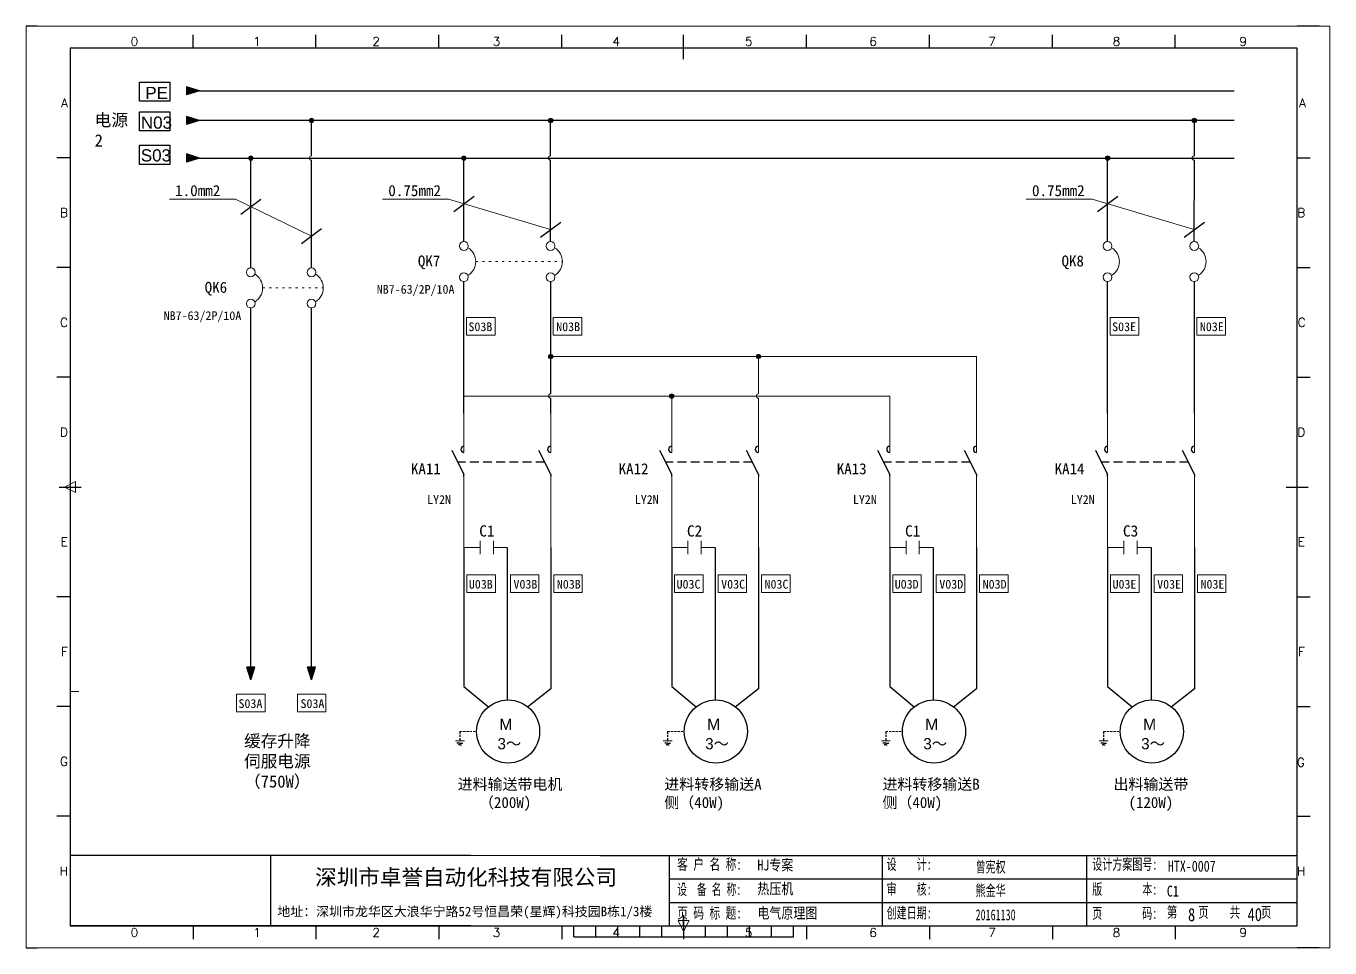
# Model space of a CAD drawing. Extents: x 35123 to 43919, y -4314 to -326.
# Drawn here: x 37957.4 to 38254.4, y -2913.9 to -2703.9 of the extents above; entities that cross this region are included whole.
import ezdxf
from ezdxf.enums import TextEntityAlignment as Align

# ---------------------------------------------------------------- set-up
doc = ezdxf.new("R2010")
doc.units = 0
doc.header["$MEASUREMENT"] = 0
for name, pattern in [('9', [7.5, 0.5, -1, 0.5, -1, 0.5, -1, 0.5, -1, 0.5, -1]), ('ACISOWELD', [3, 2, -1]), ('DASHED', [0.75, 0.5, -0.25])]:
    doc.linetypes.add(name, pattern=pattern)
for name, color, linetype in [('AE_BOR', 1, 'Continuous'), ('MISC', 2, 'Continuous'), ('细实线层', 7, 'Continuous')]:
    doc.layers.add(name, color=color, linetype=linetype)
doc.styles.add('Standard0.67', font='', dxfattribs={"width": 0.67})
doc.styles.add('Standard_0.8', font='SimSun.ttf', dxfattribs={"width": 0.8})
doc.styles.add('WD', font='romans.shx', dxfattribs={"bigfont": 'gbcbig.shx'})
doc.styles.add('宋', font='SimSun.ttf', dxfattribs={"width": 0.7})
doc.styles.add('样式 0', font='')
doc.styles.add('样式 8', font='arial.ttf')
doc.styles.get('Standard0.67').set_extended_font_data('FangSong_GB2312')
doc.styles.get('样式 0').set_extended_font_data('KaiTi_GB2312')

# ---------------------------------------------------------------- blocks, each defined once
blk = doc.blocks.new('gb_a2_a')
for p, q in [((584, 410), (25, 410)), ((25, 410), (25, 10)), ((584, 10), (584, 410)), ((25, 10), (584, 10))]:
    blk.add_line(p, q)
at = {"lineweight": 9, "ltscale": 0.1}
blk.add_line((25, 116.86), (29, 116.86), dxfattribs=at)
at = {"layer": 'AE_BOR', "lineweight": 30}
for p, q in [((10, 420), (4.93, 420)), ((594, 420), (584, 420)), ((4.93, 0), (10, 0)), ((594, 0), (584, 0))]:
    blk.add_line(p, q, dxfattribs=at)
at = {"layer": 'AE_BOR', "color": 1, "lineweight": 15}
for p, q in [((4.93, 420), (598.93, 420)), ((4.93, 0), (4.93, 420)), ((598.93, 420), (598.93, 0)), ((22.5, 210), (27.5, 212.5)), ((27.5, 207.5), (22.5, 210)), ((27.5, 212.5), (27.5, 207.5)), ((304.5, 7.5), (302, 12.5)), ((302, 12.5), (307, 12.5)), ((307, 12.5), (304.5, 7.5)), ((598.93, 0), (4.93, 0))]:
    blk.add_line(p, q, dxfattribs=at)
at = {"layer": 'AE_BOR'}
for p, q in [((81, 410), (81, 416)), ((137, 410), (137, 416)), ((193, 410), (193, 416)), ((249, 410), (249, 416)), ((304.5, 410), (304.5, 416)), ((360.5, 410), (360.5, 416)), ((416.5, 410), (416.5, 416)), ((472.5, 410), (472.5, 416)), ((528.5, 410), (528.5, 416)), ((25, 360), (19, 360)), ((584, 360), (590, 360)), ((25, 310), (19, 310)), ((584, 310), (590, 310)), ((25, 260), (19, 260)), ((584, 260), (590, 260)), ((25, 160), (19, 160)), ((584, 160), (590, 160)), ((25, 110), (19, 110)), ((584, 110), (590, 110)), ((25, 60), (19, 60)), ((584, 60), (590, 60)), ((81, 10), (81, 4)), ((137, 10), (137, 4)), ((193, 10), (193, 4)), ((249, 10), (249, 4)), ((304.5, 10), (304.5, 4)), ((360.5, 10), (360.5, 4)), ((416.5, 10), (416.5, 4)), ((472.5, 10), (472.5, 4)), ((528.5, 10), (528.5, 4))]:
    blk.add_line(p, q, dxfattribs=at)
at = {"layer": 'AE_BOR', "color": 2, "lineweight": 30}
for p, q in [((304.5, 405), (304.5, 415)), ((20, 210), (30, 210)), ((579, 210), (589, 210)), ((304.5, 10), (304.5, 15)), ((304.5, 15), (304.5, 5)), ((254.5, 5), (254.5, 10)), ((264.5, 5), (264.5, 10)), ((274.5, 5), (274.5, 10)), ((284.5, 5), (284.5, 10)), ((294.5, 5), (294.5, 10)), ((304.5, 10), (304.5, 5)), ((314.5, 5), (314.5, 10)), ((324.5, 5), (324.5, 10)), ((334.5, 5), (334.5, 10)), ((344.5, 5), (344.5, 10)), ((354.5, 5), (354.5, 10)), ((254.5, 5), (354.5, 5))]:
    blk.add_line(p, q, dxfattribs=at)
at = {"layer": 'AE_BOR', "style": 'WD'}
for s, p in [('0', (54.27, 411)), ('1', (110.12, 411)), ('2', (164.42, 411)), ('3', (219.22, 411)), ('4', (273.82, 411)), ('5', (334.12, 411)), ('6', (390.81, 411)), ('7', (445.01, 411)), ('8', (501.67, 411)), ('9', (559.4, 411)), ('0', (54.27, 5)), ('1', (110.12, 5)), ('2', (164.42, 5)), ('3', (219.22, 5)), ('4', (273.82, 5)), ('5', (334.12, 5)), ('6', (390.81, 5)), ('7', (445.01, 5)), ('8', (501.67, 5)), ('9', (559.4, 5))]:
    blk.add_text(s, height=4, dxfattribs=at).set_placement(p, align=Align.CENTER)
for s, p in [('A', (24, 385)), ('A', (588.05, 385)), ('B', (24, 335)), ('B', (587.67, 335)), ('C', (24, 285)), ('C', (587.86, 285)), ('D', (24, 235)), ('D', (587.67, 235)), ('E', (24, 185)), ('E', (587.48, 185)), ('F', (24, 135)), ('F', (587.48, 135)), ('F', (587.48, 135)), ('G', (24, 85)), ('G', (587.48, 84.56)), ('H', (24, 35)), ('H', (587.67, 35))]:
    blk.add_text(s, height=4, dxfattribs=at).set_placement(p, align=Align.MIDDLE_RIGHT)

msp = doc.modelspace()

# ---------------------------------------------------------------- hatches: boundary and pattern name
for points in [[(37996.915, -2725.379), (37993.997, -2724.443), (37993.997, -2726.314)], [(37996.915, -2733.944), (37993.997, -2733.009), (37993.997, -2734.88)], [(38008.626, -2852.821), (38009.561, -2849.902), (38007.691, -2849.902)], [(38022.446, -2852.821), (38023.381, -2849.902), (38021.51, -2849.902)]]:
    msp.add_hatch(color=0).paths.add_polyline_path(points)
at = {"lineweight": 0}
h = msp.add_hatch(color=0, dxfattribs=at)
edge = h.paths.add_edge_path()
edge.add_arc((38022.455, -2725.375), 0.5, 0, 360)
h = msp.add_hatch(color=0, dxfattribs=at)
edge = h.paths.add_edge_path()
edge.add_arc((38076.926, -2725.375), 0.5, 0, 360)
h = msp.add_hatch(color=0, dxfattribs=at)
edge = h.paths.add_edge_path()
edge.add_arc((38223.549, -2725.375), 0.5, 0, 360)
h = msp.add_hatch(color=0, dxfattribs=at)
edge = h.paths.add_edge_path()
edge.add_arc((38008.626, -2733.94), 0.5, 0, 360)
h = msp.add_hatch(color=0, dxfattribs=at)
edge = h.paths.add_edge_path()
edge.add_arc((38057.179, -2733.94), 0.5, 0, 360)
h = msp.add_hatch(color=0, dxfattribs=at)
edge = h.paths.add_edge_path()
edge.add_arc((38203.803, -2733.94), 0.5, 0, 360)
h = msp.add_hatch(color=0, dxfattribs=at)
edge = h.paths.add_edge_path()
edge.add_arc((38076.93, -2779.148), 0.5, 0, 360)
h = msp.add_hatch(color=0, dxfattribs=at)
edge = h.paths.add_edge_path()
edge.add_arc((38124.24, -2779.148), 0.5, 0, 360)
h = msp.add_hatch(color=0, dxfattribs=at)
edge = h.paths.add_edge_path()
edge.add_arc((38104.491, -2788.149), 0.5, 0, 360)
at = {"layer": 'MISC'}
msp.add_hatch(color=0, dxfattribs=at).paths.add_polyline_path([(37996.915, -2718.614), (37993.997, -2717.679), (37993.997, -2719.549)])

# ---------------------------------------------------------------- linework, layer by layer
at = {"color": 0}
for p, q in [((37996.915, -2725.379), (37993.997, -2724.443)), ((37993.997, -2724.443), (37993.997, -2726.314)), ((37996.915, -2725.379), (37993.997, -2726.314)), ((38232.619, -2725.375), (37996.903, -2725.375)), ((37996.915, -2733.944), (37993.997, -2733.009)), ((37993.997, -2733.009), (37993.997, -2734.88)), ((37996.915, -2733.944), (37993.997, -2734.88)), ((37996.903, -2733.94), (38232.619, -2733.94)), ((38054.402, -2800.481), (38057.179, -2805.989)), ((38074.152, -2800.481), (38076.93, -2805.989)), ((38101.713, -2800.481), (38104.491, -2805.989)), ((38121.464, -2800.481), (38124.241, -2805.989)), ((38151.402, -2800.481), (38154.179, -2805.989)), ((38171.152, -2800.481), (38173.93, -2805.989)), ((38201.025, -2800.481), (38203.803, -2805.989)), ((38220.775, -2800.481), (38223.553, -2805.989)), ((38008.626, -2852.821), (38007.691, -2849.902)), ((38009.561, -2849.902), (38007.691, -2849.902)), ((38008.626, -2852.821), (38009.561, -2849.902)), ((38022.446, -2852.821), (38021.51, -2849.902)), ((38023.381, -2849.902), (38021.51, -2849.902)), ((38022.446, -2852.821), (38023.381, -2849.902)), ((38056.255, -2867.222), (38055.589, -2867.222)), ((38056.255, -2867.633), (38055.916, -2867.633)), ((38056.255, -2867.222), (38056.921, -2867.222)), ((38056.255, -2867.633), (38056.595, -2867.633)), ((38103.567, -2867.222), (38102.901, -2867.222)), ((38103.567, -2867.633), (38103.227, -2867.633)), ((38103.567, -2867.222), (38104.233, -2867.222)), ((38103.567, -2867.633), (38103.907, -2867.633)), ((38153.255, -2867.222), (38152.589, -2867.222)), ((38153.255, -2867.633), (38152.916, -2867.633)), ((38153.255, -2867.222), (38153.921, -2867.222)), ((38153.255, -2867.633), (38153.595, -2867.633)), ((38202.879, -2867.222), (38202.213, -2867.222)), ((38202.879, -2867.633), (38202.539, -2867.633)), ((38202.879, -2867.222), (38203.545, -2867.222)), ((38202.879, -2867.633), (38203.219, -2867.633))]:
    msp.add_line(p, q, dxfattribs=at)
at = {"color": 0, "ltscale": 2}
for p, q in [((38022.455, -2733.44), (38022.455, -2725.375)), ((38076.926, -2733.44), (38076.926, -2725.375)), ((38223.549, -2733.44), (38223.549, -2725.375)), ((38008.626, -2758.975), (38008.626, -2733.94)), ((38022.452, -2758.975), (38022.455, -2734.44)), ((38057.179, -2752.975), (38057.179, -2733.94)), ((38076.911, -2752.975), (38076.926, -2734.44)), ((38203.803, -2752.975), (38203.803, -2733.94)), ((38223.534, -2752.975), (38223.549, -2734.44)), ((38057.179, -2792.148), (38057.179, -2762.055)), ((38076.929, -2787.648), (38076.931, -2762.084)), ((38203.803, -2792.148), (38203.803, -2762.055)), ((38223.552, -2792.148), (38223.555, -2762.084)), ((38008.626, -2849.902), (38008.626, -2768.055)), ((38022.446, -2849.902), (38022.461, -2768.084)), ((38076.929, -2792.148), (38076.929, -2788.648)), ((38057.179, -2806.499), (38057.179, -2805.989)), ((38076.929, -2805.987), (38076.929, -2806.499)), ((38104.491, -2806.499), (38104.491, -2805.989)), ((38124.24, -2805.987), (38124.24, -2806.499)), ((38154.179, -2806.499), (38154.179, -2805.989)), ((38173.929, -2805.987), (38173.929, -2806.499)), ((38203.803, -2806.499), (38203.803, -2805.989)), ((38223.552, -2805.987), (38223.552, -2806.499)), ((38057.179, -2822.672), (38057.179, -2854.352)), ((38067.054, -2822.672), (38067.054, -2844.559)), ((38076.929, -2822.672), (38076.929, -2844.559)), ((38104.491, -2822.672), (38104.491, -2854.352)), ((38114.366, -2822.672), (38114.366, -2857.385)), ((38124.24, -2822.672), (38124.24, -2854.824)), ((38154.179, -2822.672), (38154.179, -2854.352)), ((38164.054, -2822.672), (38164.054, -2844.559)), ((38173.929, -2822.672), (38173.929, -2844.559)), ((38203.803, -2822.672), (38203.803, -2854.352)), ((38213.677, -2822.672), (38213.677, -2857.385)), ((38223.552, -2822.672), (38223.552, -2854.824)), ((38067.054, -2844.559), (38067.054, -2857.385)), ((38076.929, -2844.559), (38076.929, -2854.824)), ((38164.054, -2844.559), (38164.054, -2857.385)), ((38173.929, -2844.559), (38173.929, -2854.824)), ((38057.179, -2854.352), (38062.825, -2859.042)), ((38076.929, -2854.824), (38071.651, -2859.046)), ((38104.491, -2854.352), (38110.137, -2859.042)), ((38124.24, -2854.824), (38118.963, -2859.046)), ((38154.179, -2854.352), (38159.825, -2859.042)), ((38173.929, -2854.824), (38168.651, -2859.046)), ((38203.803, -2854.352), (38209.449, -2859.042)), ((38223.552, -2854.824), (38218.275, -2859.046)), ((38072.976, -2857.382), (38072.976, -2857.383)), ((38120.288, -2857.382), (38120.288, -2857.383)), ((38169.976, -2857.382), (38169.976, -2857.383)), ((38219.599, -2857.382), (38219.599, -2857.383))]:
    msp.add_line(p, q, dxfattribs=at)
at = {"color": 0, "linetype": '9', "lineweight": 0}
for p, q in [((38059.864, -2757.529), (38079.61, -2757.529)), ((38011.311, -2763.529), (38025.139, -2763.529))]:
    msp.add_line(p, q, dxfattribs=at)
at = {"color": 0, "linetype": 'ACISOWELD'}
for p, q in [((38075.541, -2803.235), (38055.791, -2803.235)), ((38122.853, -2803.235), (38103.102, -2803.235)), ((38172.541, -2803.235), (38152.791, -2803.235)), ((38222.164, -2803.235), (38202.414, -2803.235))]:
    msp.add_line(p, q, dxfattribs=at)
at = {"color": 0, "linetype": 'DASHED'}
for p, q in [((38056.255, -2864.566), (38056.255, -2866.706)), ((38103.567, -2864.566), (38103.567, -2866.706)), ((38153.255, -2864.566), (38153.255, -2866.706)), ((38202.879, -2864.566), (38202.879, -2866.706))]:
    msp.add_line(p, q, dxfattribs=at)
at = {"color": 0, "linetype": 'DASHED', "lineweight": 0}
for p, q in [((38056.255, -2864.566), (38060.055, -2864.566)), ((38103.567, -2864.566), (38107.366, -2864.566)), ((38153.255, -2864.566), (38157.055, -2864.566)), ((38202.879, -2864.566), (38206.678, -2864.566))]:
    msp.add_line(p, q, dxfattribs=at)
at = {"color": 0, "lineweight": 0}
for p, q in [((38056.255, -2866.706), (38055.255, -2866.706)), ((38056.271, -2866.715), (38057.271, -2866.715)), ((38103.567, -2866.706), (38102.567, -2866.706)), ((38103.582, -2866.715), (38104.582, -2866.715)), ((38153.255, -2866.706), (38152.255, -2866.706)), ((38153.271, -2866.715), (38154.271, -2866.715)), ((38202.879, -2866.706), (38201.879, -2866.706)), ((38202.894, -2866.715), (38203.894, -2866.715))]:
    msp.add_line(p, q, dxfattribs=at)
at = {"ltscale": 2}
for p, q in [((38058.771, -2892.785), (37967.466, -2892.785)), ((38088.233, -2892.785), (38246.966, -2892.785)), ((38103.931, -2892.785), (38103.931, -2908.87)), ((38152.497, -2908.87), (38152.497, -2892.785)), ((38199.077, -2908.87), (38199.077, -2892.785)), ((38058.771, -2908.87), (37967.466, -2908.87)), ((38216.968, -2908.87), (38246.966, -2908.87))]:
    msp.add_line(p, q, dxfattribs=at)
for p, q in [((38013.119, -2892.785), (38013.119, -2908.87)), ((38103.931, -2898.146), (38148.183, -2898.146)), ((38148.183, -2898.146), (38216.968, -2898.146)), ((38216.968, -2898.146), (38246.966, -2898.146)), ((38103.931, -2903.508), (38148.183, -2903.508)), ((38148.183, -2903.508), (38216.968, -2903.508)), ((38216.968, -2903.508), (38246.966, -2903.508)), ((38088.233, -2908.87), (38148.183, -2908.87)), ((38148.183, -2908.87), (38216.968, -2908.87))]:
    msp.add_line(p, q)
at = {"lineweight": 9, "ltscale": 0.1}
for p, q in [((38058.771, -2892.785), (38088.233, -2892.785)), ((38058.771, -2908.87), (38088.233, -2908.87)), ((38086.875, -2908.87), (38086.875, -2908.87)), ((38086.875, -2908.87), (38086.875, -2908.87))]:
    msp.add_line(p, q, dxfattribs=at)
at = {"color": 0, "lineweight": -3}
for points in [[(37983.253, -2716.641), (37990.194, -2716.641), (37990.194, -2720.993), (37983.253, -2720.993)], [(37983.253, -2723.405), (37990.194, -2723.405), (37990.194, -2727.758), (37983.253, -2727.758)], [(37983.253, -2731.016), (37990.194, -2731.016), (37990.194, -2735.368), (37983.253, -2735.368)]]:
    msp.add_lwpolyline(points, close=True, dxfattribs=at)
at = {"color": 0, "lineweight": 0}
for points in [[(38057.785, -2770.253), (38064.285, -2770.253), (38064.285, -2774.253), (38057.785, -2774.253)], [(38077.494, -2770.253), (38083.994, -2770.253), (38083.994, -2774.253), (38077.494, -2774.253)], [(38204.371, -2770.253), (38210.871, -2770.253), (38210.871, -2774.253), (38204.371, -2774.253)], [(38224.117, -2770.253), (38230.617, -2770.253), (38230.617, -2774.253), (38224.117, -2774.253)], [(38057.84, -2828.908), (38064.34, -2828.908), (38064.34, -2832.908), (38057.84, -2832.908)], [(38067.76, -2828.908), (38074.26, -2828.908), (38074.26, -2832.908), (38067.76, -2832.908)], [(38077.635, -2828.908), (38084.135, -2828.908), (38084.135, -2832.908), (38077.635, -2832.908)], [(38105.152, -2828.908), (38111.652, -2828.908), (38111.652, -2832.908), (38105.152, -2832.908)], [(38115.072, -2828.908), (38121.572, -2828.908), (38121.572, -2832.908), (38115.072, -2832.908)], [(38124.946, -2828.908), (38131.446, -2828.908), (38131.446, -2832.908), (38124.946, -2832.908)], [(38154.84, -2828.908), (38161.34, -2828.908), (38161.34, -2832.908), (38154.84, -2832.908)], [(38164.76, -2828.908), (38171.26, -2828.908), (38171.26, -2832.908), (38164.76, -2832.908)], [(38174.635, -2828.908), (38181.135, -2828.908), (38181.135, -2832.908), (38174.635, -2832.908)], [(38204.464, -2828.908), (38210.964, -2828.908), (38210.964, -2832.908), (38204.464, -2832.908)], [(38214.384, -2828.908), (38220.884, -2828.908), (38220.884, -2832.908), (38214.384, -2832.908)], [(38224.258, -2828.908), (38230.758, -2828.908), (38230.758, -2832.908), (38224.258, -2832.908)], [(38005.363, -2856.1), (38011.863, -2856.1), (38011.863, -2860.1), (38005.363, -2860.1)], [(38019.247, -2856.1), (38025.747, -2856.1), (38025.747, -2860.1), (38019.247, -2860.1)]]:
    msp.add_lwpolyline(points, close=True, dxfattribs=at)
for centre, radius in [((38022.455, -2725.375), 0.5), ((38076.926, -2725.375), 0.5), ((38223.549, -2725.375), 0.5), ((38008.626, -2733.94), 0.5), ((38057.179, -2733.94), 0.5), ((38203.803, -2733.94), 0.5), ((38057.166, -2753.975), 1), ((38076.913, -2753.975), 1), ((38203.79, -2753.975), 1), ((38223.536, -2753.975), 1), ((38008.613, -2759.975), 1), ((38022.442, -2759.975), 1), ((38057.166, -2761.084), 1), ((38076.913, -2761.084), 1), ((38203.79, -2761.084), 1), ((38223.536, -2761.084), 1), ((38008.613, -2767.084), 1), ((38022.442, -2767.084), 1), ((38076.93, -2779.148), 0.5), ((38124.24, -2779.148), 0.5), ((38104.491, -2788.149), 0.5)]:
    msp.add_circle(centre, radius, dxfattribs=at)
at = {"color": 0}
for centre in [(38067.238, -2864.566), (38114.55, -2864.566), (38164.238, -2864.566), (38213.861, -2864.566)]:
    msp.add_circle(centre, 7.183, dxfattribs=at)
at = {"color": 0, "lineweight": 0}
for centre, radius, start, end in [((38022.455, -2733.94), 0.5, 90, 270), ((38076.926, -2733.94), 0.5, 90, 270), ((38223.549, -2733.94), 0.5, 90, 270), ((38056.173, -2757.529), 3.691, 301.18201, 58.81799), ((38075.92, -2757.529), 3.691, 301.18201, 58.81799), ((38202.797, -2757.529), 3.691, 301.18201, 58.81799), ((38222.543, -2757.529), 3.691, 301.18201, 58.81799), ((38007.62, -2763.529), 3.691, 301.18201, 58.81799), ((38021.449, -2763.529), 3.691, 301.18201, 58.81799), ((38076.925, -2788.148), 0.5, 89.5413, 270.44818), ((38124.24, -2788.149), 0.5, 90, 270)]:
    msp.add_arc(centre, radius, start, end, dxfattribs=at)
at = {"color": 0}
for centre in [(38057.18, -2800.316), (38076.929, -2800.316), (38104.492, -2800.316), (38124.241, -2800.316), (38154.18, -2800.316), (38173.929, -2800.316), (38203.804, -2800.316), (38223.552, -2800.316)]:
    msp.add_arc(centre, 0.703, 90, 270, dxfattribs=at)
at = {"layer": 'MISC', "color": 0}
for p, q in [((37996.915, -2718.614), (37993.997, -2717.679)), ((37993.997, -2717.679), (37993.997, -2719.549)), ((37996.915, -2718.614), (37993.997, -2719.549)), ((37996.915, -2718.61), (38232.619, -2718.61))]:
    msp.add_line(p, q, dxfattribs=at)
at = {"layer": '细实线层', "color": 0, "lineweight": 0}
for p, q in [((38005.119, -2743.31), (37990.071, -2743.31)), ((38022.453, -2751.701), (38005.119, -2743.31)), ((38053.672, -2743.31), (38038.624, -2743.31)), ((38076.913, -2750.243), (38053.672, -2743.31)), ((38200.296, -2743.31), (38185.248, -2743.31)), ((38223.536, -2750.243), (38200.296, -2743.31)), ((38076.93, -2779.148), (38173.929, -2779.148)), ((38124.24, -2787.649), (38124.24, -2779.148)), ((38173.929, -2779.148), (38173.929, -2801.02)), ((38057.179, -2788.148), (38154.179, -2788.15)), ((38104.491, -2788.149), (38104.491, -2801.02)), ((38124.24, -2788.649), (38124.24, -2801.02)), ((38154.179, -2788.15), (38154.179, -2801.02)), ((38057.179, -2792.148), (38057.179, -2801.02)), ((38076.929, -2792.148), (38076.929, -2801.02)), ((38203.803, -2792.148), (38203.803, -2801.02)), ((38223.552, -2792.148), (38223.552, -2801.02)), ((38057.179, -2805.989), (38057.179, -2822.672)), ((38076.929, -2805.987), (38076.929, -2822.672)), ((38104.491, -2805.989), (38104.491, -2822.672)), ((38124.24, -2805.987), (38124.24, -2822.672)), ((38154.179, -2805.989), (38154.179, -2822.672)), ((38173.93, -2805.989), (38173.929, -2822.672)), ((38203.803, -2805.989), (38203.803, -2822.672)), ((38223.552, -2805.987), (38223.552, -2822.672)), ((38060.897, -2824.184), (38060.897, -2821.16)), ((38063.897, -2824.184), (38063.897, -2821.16)), ((38108.208, -2824.184), (38108.208, -2821.16)), ((38111.208, -2824.184), (38111.208, -2821.16)), ((38157.897, -2824.184), (38157.897, -2821.16)), ((38160.897, -2824.184), (38160.897, -2821.16)), ((38207.52, -2824.184), (38207.52, -2821.16)), ((38210.52, -2824.184), (38210.52, -2821.16)), ((38060.897, -2822.672), (38057.179, -2822.672)), ((38067.054, -2822.672), (38063.897, -2822.672)), ((38108.208, -2822.672), (38104.491, -2822.672)), ((38114.366, -2822.672), (38111.208, -2822.672)), ((38157.897, -2822.672), (38154.179, -2822.672)), ((38164.054, -2822.672), (38160.897, -2822.672)), ((38207.52, -2822.672), (38203.803, -2822.672)), ((38213.677, -2822.672), (38210.52, -2822.672))]:
    msp.add_line(p, q, dxfattribs=at)
at = {"layer": '细实线层', "color": 0, "linetype": 'ByBlock'}
for p, q in [((38006.315, -2746.741), (38010.937, -2743.275)), ((38054.869, -2746.089), (38059.49, -2742.623)), ((38201.492, -2746.089), (38206.114, -2742.623)), ((38020.142, -2753.433), (38024.764, -2749.967)), ((38074.602, -2751.976), (38079.224, -2748.51)), ((38221.225, -2751.976), (38225.847, -2748.51))]:
    msp.add_line(p, q, dxfattribs=at)

# ---------------------------------------------------------------- block references
at = {"xscale": 0.5, "yscale": 0.5, "zscale": 0.5}
msp.add_blockref('gb_a2_a', (37954.966, -2913.87), dxfattribs=at)

# ---------------------------------------------------------------- texts
at = {"color": 0}
for s, p in [('1.0mm2', (37991.388, -2742.61)), ('0.75mm2', (38039.941, -2742.61)), ('0.75mm2', (38186.564, -2742.61))]:
    msp.add_text(s, height=2.52, dxfattribs=at).set_placement(p)
at = {"color": 0, "attachment_point": 1, "style": '样式 8'}
for s, insert, char_height, width in [('N03', (37983.58, -2724.475), 2.772, 4.96666), ('S03', (37983.567, -2731.935), 2.772, 4.96666), ('M', (38065.238, -2861.649), 2.56, 8.7428), ('M', (38112.549, -2861.649), 2.56, 8.7428), ('M', (38162.238, -2861.649), 2.56, 8.7428), ('M', (38211.861, -2861.649), 2.56, 8.7428), ('{\\fAIGDT|b0|i0|c2|p2;3\\fSimSun|b0|i0|c134|p2;～}', (38064.823, -2866.06), 2.56, 9.87863), ('{\\fAIGDT|b0|i0|c2|p2;3\\fSimSun|b0|i0|c134|p2;～}', (38112.135, -2866.06), 2.56, 9.87863), ('{\\fAIGDT|b0|i0|c2|p2;3\\fSimSun|b0|i0|c134|p2;～}', (38161.823, -2866.06), 2.56, 9.87863), ('{\\fAIGDT|b0|i0|c2|p2;3\\fSimSun|b0|i0|c134|p2;～}', (38211.446, -2866.06), 2.56, 9.87863)]:
    msp.add_mtext(s, dxfattribs=dict(at, insert=insert, char_height=char_height, width=width))
at = {"color": 0, "attachment_point": 1}
for s, insert, char_height, width in [('{\\fSimSun|b0|i0|c134|p2;缓存升降\\P伺服电源\\P（750W）}', (38007.098, -2865.33), 2.772, 24.98977), ('\\pxi0.9016,qc;{\\fSimSun|b0|i0|c134|p2;进料输送带电机（200W)}', (38051.472, -2875.321), 2.5, 30.16967), ('{\\fSimSun|b0|i0|c134|p2;进料转移输送A侧（40W)}', (38102.817, -2875.321), 2.5, 23.05006), ('{\\fSimSun|b0|i0|c134|p2;进料转移输送B侧（40W)}', (38152.506, -2875.321), 2.5, 23.05006), ('\\pxqc;{\\fSimSun|b0|i0|c134|p2;出料输送带(120W)}', (38202.129, -2875.321), 2.5, 23.05006)]:
    msp.add_mtext(s, dxfattribs=dict(at, insert=insert, char_height=char_height, width=width))
at = {"attachment_point": 7}
for s, insert, char_height, width in [('{\\fSimSun|b0|i0|c134|p2;深圳市卓誉自动化科技有限公司}', (38023.287, -2899.958), 3.6, 80.67766), ('{\\fSimSun|b0|i0|c134|p2;地址：深圳市龙华区大浪华宁路52号恒昌荣(星辉)科技园B栋1/3楼}', (38014.675, -2907.218), 2.16, 89.25675)]:
    msp.add_mtext(s, dxfattribs=dict(at, insert=insert, char_height=char_height, width=width))
at = {"ltscale": 2, "attachment_point": 1}
for s, insert, char_height, width, style in [('{\\fSimSun|b0|i0|c134|p2;\\W0.72;客 户 名 称:}', (38105.735, -2893.553), 2.5, 16.24768, 'Standard0.67'), ('HJ专案', (38124.022, -2893.727), 2.5, 33.90777, 'Standard_0.8'), ('{\\fSimSun|b0|i0|c134|p2;设    计:}', (38153.449, -2893.553), 2.5, 12.03121, 'Standard0.67'), ('{\\fSimSun|b0|i0|c134|p2;曾宪权}', (38173.726, -2894.155), 2.5, 12.03121, 'Standard0.67'), ('{\\fSimSun|b0|i0|c134|p2;设计方案图号:}', (38200.282, -2893.553), 2.5, 15.1644, 'Standard0.67'), ('{\\f@SimSun|b0|i0|c134|p2;HTX-0007}', (38217.521, -2893.994), 2.5, 33.90777, 'Standard_0.8'), ('{\\fSimSun|b0|i0|c134|p2;\\W0.66;设  备 名 称:}', (38105.735, -2899.282), 2.5, 15.12342, 'Standard0.67'), ('{\\fSimSun|b0|i0|c134|p2;热压机}', (38124.022, -2899.115), 2.5, 33.90777, 'Standard_0.8'), ('{\\fSimSun|b0|i0|c134|p2;审    核:}', (38153.449, -2899.227), 2.5, 12.03121, 'Standard0.67'), ('{\\fSimSun|b0|i0|c134|p2;熊金华}', (38173.726, -2899.517), 2.5, 12.03121, 'Standard0.67'), ('{\\fSimSun|b0|i0|c134|p2;版        本:}', (38200.282, -2899.227), 2.5, 16.84978, 'Standard0.67'), ('C1', (38217.281, -2899.667), 2.5, 5.97175, 'Standard_0.8'), ('{\\fSimSun|b0|i0|c134|p2;\\W0.72;页 码 标 题:}', (38105.735, -2904.65), 2.5, 15.12342, 'Standard0.67'), ('{\\fSimSun|b0|i0|c134|p2;电气原理图}', (38124.022, -2904.663), 2.5, 33.90777, 'Standard_0.8'), ('{\\fSimSun|b0|i0|c134|p2;创建日期:}', (38153.449, -2904.634), 2.5, 12.03121, 'Standard0.67'), ('{\\fSimSun|b0|i0|c134|p2;页        码:}', (38200.282, -2904.713), 2.5, 15.72579, 'Standard0.67'), ('第    页    共    页', (38217.279, -2904.468), 2.5, 33.90777, '宋'), ('{\\fSimSun|b0|i0|c134|p2;20161130}', (38173.726, -2905.075), 2.5, 12.03121, 'Standard0.67'), ('8', (38222.112, -2904.773), 3, 3.76639, 'Standard_0.8'), ('40', (38235.685, -2904.748), 3, 3.76639, 'Standard_0.8')]:
    msp.add_mtext(s, dxfattribs=dict(at, insert=insert, char_height=char_height, width=width, style=style))
at = {"layer": 'MISC', "color": 0, "attachment_point": 1}
for s, insert, char_height, width, style in [('PE', (37984.597, -2717.711), 2.772, 4.96666, '样式 8'), ('{\\fSimSun|b0|i0|c134|p2;电源\\P2}', (37973.036, -2723.869), 2.8, 10.7486, '样式 0'), ('{\\fSimSun|b0|i0|c134|p2;QK7}', (38046.677, -2756.132), 2.5, 5.01683, '样式 0'), ('{\\fSimSun|b0|i0|c134|p2;QK8}', (38193.3, -2756.132), 2.5, 5.01683, '样式 0'), ('{\\fSimSun|b0|i0|c134|p2;QK6}', (37998.124, -2762.132), 2.5, 5.01683, '样式 0'), ('{\\fSimSun|b0|i0|c134|p2;NB7-63/2P/10A}', (38037.324, -2762.837), 2, 5.01683, '样式 0'), ('{\\fSimSun|b0|i0|c134|p2;NB7-63/2P/10A}', (37988.771, -2768.837), 2, 5.01683, '样式 0'), ('{\\fNSimSun|b0|i0|c134|p49;S03B}', (38058.201, -2771.362), 2, 5.01683, '样式 0'), ('\\pi0.7207;{\\fNSimSun|b0|i0|c134|p49;N03B}', (38077.47, -2771.362), 2, 5.01683, '样式 0'), ('{\\fNSimSun|b0|i0|c134|p49;S03E}', (38204.824, -2771.362), 2, 5.01683, '样式 0'), ('\\pi0.7207;{\\fNSimSun|b0|i0|c134|p49;N03E}', (38224.093, -2771.362), 2, 5.01683, '样式 0'), ('KA11', (38045.1, -2803.469), 2.5, 5.01683, '样式 0'), ('KA12', (38092.412, -2803.469), 2.5, 5.01683, '样式 0'), ('KA13', (38142.1, -2803.469), 2.5, 5.01683, '样式 0'), ('KA14', (38191.723, -2803.469), 2.5, 5.01683, '样式 0'), ('{\\fSimSun|b0|i0|c134|p2;LY2N}', (38048.785, -2810.728), 2, 5.01683, '样式 0'), ('{\\fSimSun|b0|i0|c134|p2;LY2N}', (38096.097, -2810.728), 2, 5.01683, '样式 0'), ('{\\fSimSun|b0|i0|c134|p2;LY2N}', (38145.785, -2810.728), 2, 5.01683, '样式 0'), ('{\\fSimSun|b0|i0|c134|p2;LY2N}', (38195.409, -2810.728), 2, 5.01683, '样式 0'), ('C1', (38060.66, -2817.596), 2.56, 3.21077, '样式 0'), ('C2', (38107.972, -2817.596), 2.56, 3.21077, '样式 0'), ('C1', (38157.66, -2817.596), 2.56, 3.21077, '样式 0'), ('C3', (38207.283, -2817.596), 2.56, 3.21077, '样式 0'), ('{\\fNSimSun|b0|i0|c134|p49;U03B}', (38058.294, -2830.018), 2, 5.01683, '样式 0'), ('\\pi0.7207;{\\fNSimSun|b0|i0|c134|p49;V03B}', (38067.737, -2830.018), 2, 5.01683, '样式 0'), ('\\pi0.7207;{\\fNSimSun|b0|i0|c134|p49;N03B}', (38077.611, -2830.018), 2, 5.01683, '样式 0'), ('{\\fNSimSun|b0|i0|c134|p49;U03C}', (38105.606, -2830.018), 2, 5.01683, '样式 0'), ('\\pi0.7207;{\\fNSimSun|b0|i0|c134|p49;V03C}', (38115.048, -2830.018), 2, 5.01683, '样式 0'), ('\\pi0.7207;{\\fNSimSun|b0|i0|c134|p49;N03C}', (38124.923, -2830.018), 2, 5.01683, '样式 0'), ('{\\fNSimSun|b0|i0|c134|p49;U03D}', (38155.294, -2830.018), 2, 5.01683, '样式 0'), ('\\pi0.7207;{\\fNSimSun|b0|i0|c134|p49;V03D}', (38164.737, -2830.018), 2, 5.01683, '样式 0'), ('\\pi0.7207;{\\fNSimSun|b0|i0|c134|p49;N03D}', (38174.611, -2830.018), 2, 5.01683, '样式 0'), ('{\\fNSimSun|b0|i0|c134|p49;U03E}', (38204.918, -2830.018), 2, 5.01683, '样式 0'), ('\\pi0.7207;{\\fNSimSun|b0|i0|c134|p49;V03E}', (38214.36, -2830.018), 2, 5.01683, '样式 0'), ('\\pi0.7207;{\\fNSimSun|b0|i0|c134|p49;N03E}', (38224.235, -2830.018), 2, 5.01683, '样式 0'), ('{\\fNSimSun|b0|i0|c134|p49;S03A}', (38005.817, -2857.21), 2, 5.01683, '样式 0'), ('\\pi0.7207;{\\fNSimSun|b0|i0|c134|p49;S03A}', (38019.224, -2857.21), 2, 5.01683, '样式 0')]:
    msp.add_mtext(s, dxfattribs=dict(at, insert=insert, char_height=char_height, width=width, style=style))

doc.saveas('drawing.dxf')
